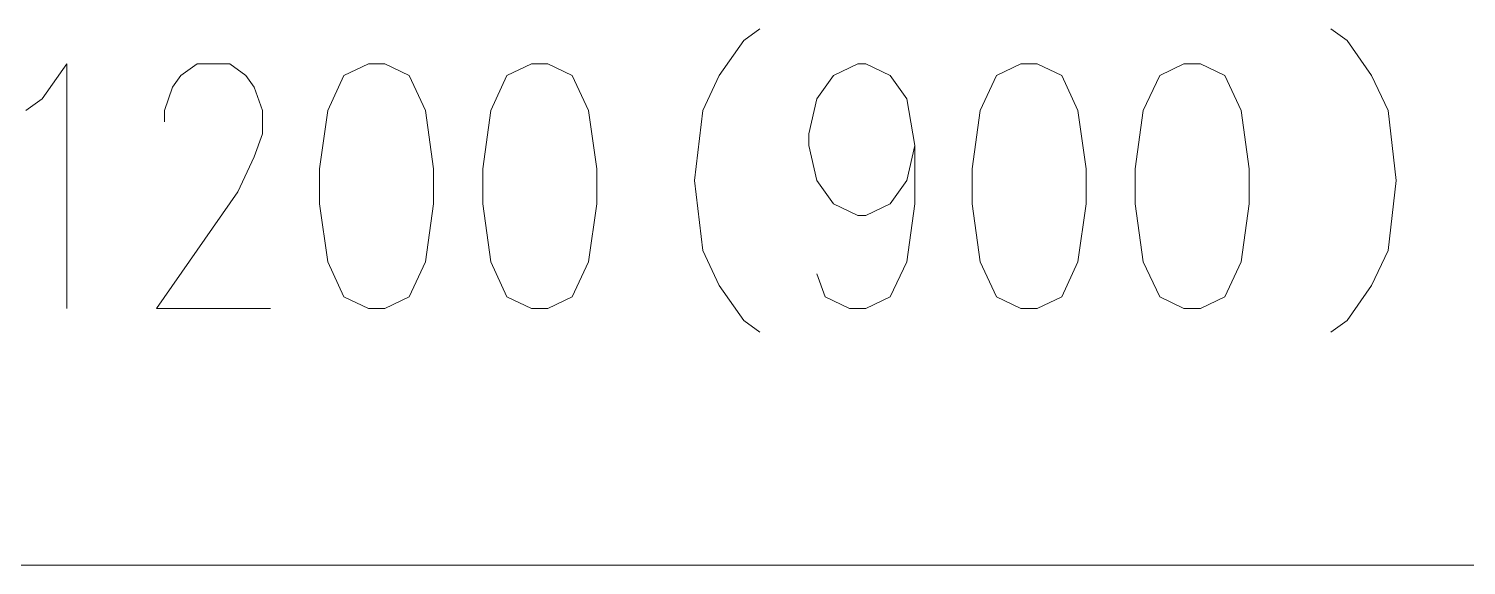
# Model space of a CAD drawing. Header units: millimetres. Extents: x -4415 to 173792, y -78716 to 47289.
# Drawn here: x 13987 to 19326, y -26248 to -24258 of the extents above; entities that cross this region are included whole.
import ezdxf

# ---------------------------------------------------------------- set-up
doc = ezdxf.new("R2010")
doc.units = ezdxf.units.MM

msp = doc.modelspace()

# ---------------------------------------------------------------- linework, layer by layer
at = {"color": 0, "lineweight": 0}
for points in [[(16702.6, -24257.9), (16642.5, -24300.8), (16551.3, -24430.7), (16490.1, -24560.6), (16460, -24820.4), (16490.1, -25080.2), (16551.3, -25210.1), (16642.5, -25340), (16702.6, -25382.9)], [(18822.8, -24257.9), (18884, -24300.8), (18974.1, -24430.7), (19035.3, -24560.6), (19065.4, -24820.4), (19035.3, -25080.2), (18974.1, -25210.1), (18884, -25340), (18822.8, -25382.9)], [(13977, -24560.6), (14037.1, -24517.7), (14128.4, -24387.8), (14128.4, -25296)], [(14491.2, -24603.5), (14491.2, -24560.6), (14521.3, -24474.7), (14552.4, -24430.7), (14612.5, -24387.8), (14733.8, -24387.8), (14793.9, -24430.7), (14825.1, -24474.7), (14855.1, -24560.6), (14855.1, -24647.6), (14825.1, -24733.4), (14763.9, -24863.3), (14461.2, -25296), (14885.2, -25296)], [(17278, -24690.5), (17248, -24820.4), (17186.8, -24907.3), (17096.6, -24950.3), (17066.5, -24950.3), (16975.3, -24907.3), (16914.1, -24820.4), (16884, -24690.5), (16884, -24647.6), (16914.1, -24517.7), (16975.3, -24430.7), (17066.5, -24387.8), (17096.6, -24387.8), (17186.8, -24430.7), (17248, -24517.7), (17278, -24690.5), (17278, -24907.3), (17248, -25123.1), (17186.8, -25253), (17096.6, -25296), (17035.4, -25296), (16945.2, -25253), (16914.1, -25167.1)], [(11271.8, -26248.1), (21769.5, -26248.1)]]:
    msp.add_lwpolyline(points, dxfattribs=at)
for points in [[(15249.1, -24387.8), (15157.9, -24430.7), (15097.7, -24560.6), (15066.6, -24777.5), (15066.6, -24907.3), (15097.7, -25123.1), (15157.9, -25253), (15249.1, -25296), (15309.2, -25296), (15400.5, -25253), (15460.6, -25123.1), (15490.6, -24907.3), (15490.6, -24777.5), (15460.6, -24560.6), (15400.5, -24430.7), (15309.2, -24387.8)], [(15854.6, -24387.8), (15763.3, -24430.7), (15703.2, -24560.6), (15673.1, -24777.5), (15673.1, -24907.3), (15703.2, -25123.1), (15763.3, -25253), (15854.6, -25296), (15914.7, -25296), (16005.9, -25253), (16066, -25123.1), (16097.2, -24907.3), (16097.2, -24777.5), (16066, -24560.6), (16005.9, -24430.7), (15914.7, -24387.8)], [(17672, -24387.8), (17580.7, -24430.7), (17520.6, -24560.6), (17490.6, -24777.5), (17490.6, -24907.3), (17520.6, -25123.1), (17580.7, -25253), (17672, -25296), (17732.1, -25296), (17823.4, -25253), (17883.5, -25123.1), (17914.6, -24907.3), (17914.6, -24777.5), (17883.5, -24560.6), (17823.4, -24430.7), (17732.1, -24387.8)], [(18277.4, -24387.8), (18187.3, -24430.7), (18126.1, -24560.6), (18096, -24777.5), (18096, -24907.3), (18126.1, -25123.1), (18187.3, -25253), (18277.4, -25296), (18338.6, -25296), (18428.8, -25253), (18490, -25123.1), (18520.1, -24907.3), (18520.1, -24777.5), (18490, -24560.6), (18428.8, -24430.7), (18338.6, -24387.8)]]:
    msp.add_lwpolyline(points, close=True, dxfattribs=at)

doc.saveas('drawing.dxf')
